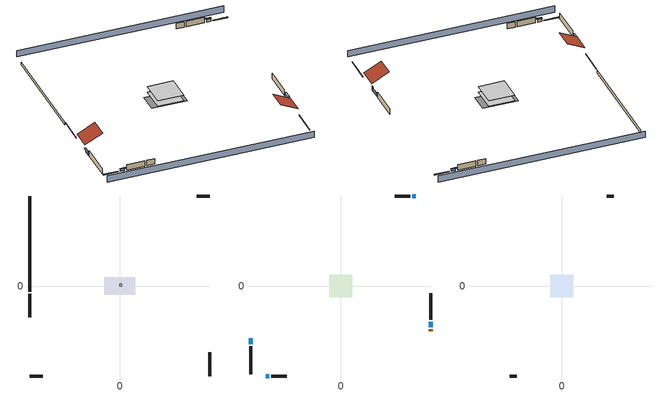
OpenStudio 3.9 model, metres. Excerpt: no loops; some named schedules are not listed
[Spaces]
crawlspace - vented 1
 floor foundation (Slab1 construction): -7.17,-3.98 -7.17,3.98 7.17,3.98 7.17,-3.98 z-0.91
 wall outside (RimJoist1 construction): -41.97,-3.55 -41.97,-14.58 z0.3:0.61
 wall outside (RimJoist2 construction): 41.97,41.97 35.85,41.97 z0.3:0.61
 wall outside (RimJoist3 construction): 41.97,-41.97 41.97,-30.94 z0.3:0.61
 wall outside (RimJoist4 construction): -41.97,-41.97 -35.85,-41.97 z0.3:0.61
 wall foundation (FoundationWall1 construction): -41.97,41.97 -41.97,-2.62 z-0.91:0.3
furnace airloop ret air space
 floor adiabatic (AdiabaticConst): 0,0 0,1 1,1 1,0 z0
 wall adiabatic (AdiabaticConst): 0,1 0,0 1,0 1,1 0,1 z0:1
 ceiling adiabatic (AdiabaticConst): 1,0 1,1 0,1 0,0 z1
conditioned space 1
 floor to crawlspace - vented 1 (Floor1 construction): -5.34,-5.34 -5.34,5.34 5.34,5.34 5.34,-5.34 z0.3
 wall outside (Wall1 construction): -41.97,-28.01 -41.97,-41.04 z0.3:2.74
 wall outside (Wall2 construction): 32.35,41.97 25.1,41.97 z0.3:2.74
 wall outside (Wall3 construction): 41.97,-15.67 41.97,-3.4 z0.3:2.74
 wall outside (Wall4 construction): -32.35,-41.97 -25.1,-41.97 z0.3:2.74
 wall outside (AdiabaticWallConstruction): -41.97,-24.43 -41.97,-27.08 / 41.97,-19.25 41.97,-16.6 z0.3:1.49; 34.92,41.97 33.28,41.97 / -34.92,-41.97 -33.28,-41.97 z0.3:1.37
 wall outside (AdiabaticWallConstruction 1): 41.97,-21.1 41.97,-20.18 z0.3:2.34
 window (WindowConstruction): -41.97,-24.43 -41.97,-27.08 z0.3:1.49
 window (WindowConstruction 1): 34.92,41.97 33.28,41.97 z0.3:1.37
 window (WindowConstruction 2): 41.97,-19.25 41.97,-16.6 z0.3:1.49
 window (WindowConstruction 3): -34.92,-41.97 -33.28,-41.97 z0.3:1.37
 door (Door): 41.97,-21.09 41.97,-20.18 z0.3:2.34
attic - vented 1
 floor to conditioned space 1 (Floor2 construction Reversed): -5.34,-5.34 -5.34,5.34 5.34,5.34 5.34,-5.34 z2.74
 wall outside (Wall5 construction): 24.17,41.97 20.92,41.97 z0.3:2.74
 wall outside (Wall6 construction): -24.17,-41.97 -20.92,-41.97 z0.3:2.74
 roof outside (Roof1 construction): -41.97,-23.5,2.74 -34.83,-23.5,6.31 -34.83,-15.51,6.31 -41.97,-15.51,2.74
 roof outside (Roof2 construction): 41.97,-22.02,2.74 34.83,-22.02,6.31 34.83,-30.01,6.31 41.97,-30.01,2.74
shading: -41.97,-46.54 41.97,-46.54 / 41.97,46.54 -41.97,46.54 z0:2.74; -41.97,-27.38 -41.97,-24.12 -42.58,-24.12 -42.58,-27.38 z1.8; 32.97,41.97 35.22,41.97 35.22,42.58 32.97,42.58 z1.68; 41.97,-16.3 41.97,-19.56 42.58,-19.56 42.58,-16.3 z1.8; -32.97,-41.97 -35.22,-41.97 -35.22,-42.58 -32.97,-42.58 z1.68
[Site]
Portland Intl Arpt_OR: Latitude {deg}=45.59; Longitude {deg}=-122.6; Time Zone {hr}=-8; Elevation {m}=33; Terrain=Suburbs; Keep Site Location Information=Yes
[Site:GroundTemperature:Shallow]
10.2558, 8.96328, 8.85977, 9.47314, 11.9355, 14.3863, 16.5111, 17.8571, 17.9714, 16.8767, 14.8061, 12.4304
[Site:WaterMainsTemperature]
Calculation Method=Schedule; Temperature Schedule=mains temperature schedule
[Building]
Building 1
[Material] Roughness=Rough
Name | Thickness {m} | Conductivity {W/m-K} | Density {kg/m3} | Specific Heat {J/kg-K} | Thermal Absorptance | Solar Absorptance | Visible Absorptance
asphalt or fiberglass shingles | 0.00635 | 0.162714 | 1121.4 | 1465.45 | 0.9 | 0.85 | 0.85
roof rigid ins | 0.00281632 | 0.029427 | 32.04 | 1214.23 | 0.9 | 0.7 | 0.7
osb sheathing 0.5 in. | 0.0127 | 0.115458 | 512.64 | 1214.23 | 0.9 | 0.6 | 0.6
wood siding | 0.0254 | 0.102417 | 544.68 | 1172.36 | 0.9 | 0.85 | 0.85
osb sheathing 0.5 in. 1 | 0.0127 | 0.115458 | 512.64 | 1214.23 | 0.9 | 0.7 | 0.7
wall stud and cavity | 0.1397 | 0.550994 | 139.0536 | 1170.24 | 0.9 | 0.7 | 0.7
gypsum board | 0.0127 | 0.160291 | 801 | 837.4 | 0.9 | 0.6 | 0.6
wall stud and cavity 1 | 0.1397 | 0.727959 | 139.0536 | 1170.24 | 0.9 | 0.6 | 0.6
rim joist stud and cavity | 0.0508 | 0.178688 | 50.32683 | 1063.81 | 0.9 | 0.6 | 0.6
floor stud and cavity | 0.1397 | 0.923637 | 92.3553 | 1139.71 | 0.9 | 0.7 | 0.7
osb sheathing 0.75 in. | 0.01905 | 0.115458 | 512.64 | 1214.23 | 0.9 | 0.7 | 0.7
floor covering | 0.0127 | 0.0433444 | 54.468 | 1339.84 | 0.9 | 0.6 | 0.6
ceiling loosefill ins | 0.0846667 | 0.0480833 | 16.02 | 1046.75 | 0.9 | 0.7 | 0.7
ceiling stud and cavity | 0.1397 | 0.0920385 | 65.682 | 1177.47 | 0.9 | 0.7 | 0.7
concrete 8.0 in. | 0.2032 | 1.803125 | 2242.8 | 837.4 | 0.9 | 0.7 | 0.7
soil 0.5 in. | 0.0127 | 1.9041 | 1842.3 | 418.7 | 0.9 | 0.7 | 0.7
wood siding 1; wood siding 2 | 0.0254 | 0.102417 | 544.68 | 1172.36
wall rigid ins | 0.512978 | 0.029427 | 32.04 | 1214.23 | 0.9 | 0.7 | 0.7
wall stud and cavity 2 | 0.0889 | 0.380278 | 52.3479 | 1209.89 | 0.9 | 0.7 | 0.7
door material | 0.04445 | 0.0612267 | 512.64 | 1214.23 | 0.9 | 0.7 | 0.7
wall stud and cavity 3 | 0.0889 | 0.391764 | 83.0341 | 1211.67 | 0.9 | 0.7 | 0.7
furniture material conditioned space 1 | 0.1524 | 0.115458 | 640.8 | 1214.23 | 0.9 | 0.6 | 0.6
[Construction]
Roof1 construction; Roof2 construction: asphalt or fiberglass shingles, roof rigid ins, osb sheathing 0.5 in.
Wall1 construction; Wall2 construction; Wall3 construction; Wall4 construction: wood siding, osb sheathing 0.5 in. 1, wall stud and cavity, gypsum board
Wall5 construction; Wall6 construction: wood siding, osb sheathing 0.5 in. 1, wall stud and cavity 1
RimJoist1 construction; RimJoist2 construction; RimJoist3 construction; RimJoist4 construction: wood siding, rim joist stud and cavity
Floor1 construction: floor stud and cavity, osb sheathing 0.75 in., floor covering
Floor2 construction Reversed: gypsum board, ceiling stud and cavity, ceiling loosefill ins
FoundationWall1 construction: concrete 8.0 in.
Slab1 construction: soil 0.5 in.
WindowConstruction; WindowConstruction 1; WindowConstruction 2; WindowConstruction 3: WindowMaterial
AdiabaticWallConstruction: wood siding 1, wall rigid ins, wall stud and cavity 2, gypsum board
Door: door material
AdiabaticWallConstruction 1: wood siding 2, wall rigid ins, wall stud and cavity 2, gypsum board
PartitionWallConstruction: gypsum board, wall stud and cavity 3, gypsum board
furniture construction conditioned space 1: furniture material conditioned space 1
AdiabaticConst: Adiabatic
[WindowMaterial:SimpleGlazingSystem]
WindowMaterial: U-Factor {W/m2-K}=2.78222; Solar Heat Gain Coefficient=0.56
[Material:NoMass]
Adiabatic: Roughness=Rough; Thermal Resistance {m2-K/W}=176.1
[ThermalZone] Multiplier=1; Use Ideal Air Loads=No
Name | Volume {m3} | Thermostat
conditioned space | 278.185 | conditioned space temperature setpoint
attic - vented | 90.8252
crawlspace - vented | 139.092
furnace airloop ret air zone | 1
[Sizing:Zone] Zone Cooling Design Supply Air Temperature Input Method=SupplyAirTemperature; Zone Cooling Design Supply Air Temperature {C}=14; Zone Cooling Design Supply Air Temperature Difference {deltaC}=11.11; Zone Heating Design Supply Air Temperature Input Method=SupplyAirTemperature; Zone Heating Design Supply Air Temperature {C}=40; Zone Heating Design Supply Air Temperature Difference {deltaC}=11.11; Zone Cooling Design Supply Air Humidity Ratio {kg-H2O/kg-air}=0.0085; Zone Heating Design Supply Air Humidity Ratio {kg-H2O/kg-air}=0.008; Cooling Design Air Flow Method=DesignDay; Heating Design Air Flow Method=DesignDay; Account for Dedicated Outdoor Air System=No; Dedicated Outdoor Air System Control Strategy=NeutralSupplyAir; Dedicated Outdoor Air Low Setpoint Temperature for Design {C}=autosize; Dedicated Outdoor Air High Setpoint Temperature for Design {C}=autosize; Zone Load Sizing Method=Sensible Load Only No Latent Load; Zone Latent Cooling Design Supply Air Humidity Ratio Input Method=HumidityRatioDifference; Zone Cooling Design Supply Air Humidity Ratio Difference {kgWater/kgDryAir}=0.005; Zone Latent Heating Design Supply Air Humidity Ratio Input Method=HumidityRatioDifference; Zone Humidification Design Supply Air Humidity Ratio Difference {kgWater/kgDryAir}=0.005; Sizing Option=Coincident
attic - vented; crawlspace - vented; furnace airloop ret air zone
[Space]
Name | Thermal Zone | Volume {m3}
conditioned space 1 | conditioned space | 278.185
attic - vented 1 | attic - vented | 90.8252
crawlspace - vented 1 | crawlspace - vented | 139.092
furnace airloop ret air space | furnace airloop ret air zone
[ThermostatSetpoint:DualSetpoint]
conditioned space temperature setpoint: Heating Setpoint Temperature Schedule=heating setpoint; Cooling Setpoint Temperature Schedule=cooling setpoint; Temperature Difference Between Cutout And Setpoint {deltaC}=0
[Foundation:Kiva]
Foundation Kiva 1: Initial Indoor Air Temperature {C}=8.52769; Wall Height Above Grade {m}=0.3048; Wall Depth Below Slab {m}=0.2032
[Foundation:Kiva:Settings]
Soil Conductivity {W/m-K}=1.9041; Soil Density {kg/m3}=1842.3; Soil Specific Heat {J/kg-K}=418.7; Ground Solar Absorptivity=0.9; Ground Thermal Absorptivity=0.9; Ground Surface Roughness {m}=0.03; Far-Field Width {m}=40; Deep-Ground Boundary Condition=ZeroFlux; Deep-Ground Depth {m}=40; Minimum Cell Dimension {m}=0.2; Maximum Cell Growth Coefficient=3; Simulation Timestep=Timestep
[SurfaceProperty:ExposedFoundationPerimeter]
Slab1: Exposed Perimeter Calculation Method=TotalExposedPerimeter; Total Exposed Perimeter {m}=44.59224
[SurfaceProperty:IncidentSolarMultiplier] Incident Solar Multiplier=1; Incident Solar Multiplier Schedule=trans schedule winter=0.85 summer=0.7
Window1; Window2; Window3; Window4
[InternalMass:Definition] Design Level Calculation Method=SurfaceArea
Name | Construction | Surface Area {m2}
partition wall mass | PartitionWallConstruction | 114.085
furniture mass conditioned space 1 | furniture construction conditioned space 1 | 45.63397
[InternalMass] Space or SpaceType=conditioned space 1; Multiplier=1
Name | Internal Mass Definition
partition wall mass | partition wall mass
furniture mass conditioned space 1 | furniture mass conditioned space 1
[EnergyManagementSystem:Sensor]
Name | Output Variable or Output Meter Index Key | Output Variable or Output Meter
water_heater_T_set | water heater setpoint | Schedule Value
out_pb_s |  | Site Outdoor Air Barometric Pressure
out_wt_s |  | Site Outdoor Air Humidity Ratio
site_vw_s |  | Site Wind Speed
cool_season | cooling season schedule | Schedule Value
furnace_airloop_AH_MFR_s | Node 15 | System Node Mass Flow Rate
furnace_airloop_AH_VFR_s | Node 15 | System Node Current Density Volume Flow Rate
furnace_airloop_AH_Tout_s | Node 15 | System Node Temperature
furnace_airloop_AH_Wout_s | Node 15 | System Node Humidity Ratio
furnace_airloop_RA_T_s | Node 18 | System Node Temperature
furnace_airloop_Ra_W_s | Node 18 | System Node Humidity Ratio
furnace_airloop_0_DZ_T_s | crawlspace - vented | Zone Air Temperature
furnace_airloop_0_DZ_W_s | crawlspace - vented | Zone Mean Air Humidity Ratio
natural_vent_s | natural vent schedule | Schedule Value
htg_sp_s | heating setpoint | Schedule Value
clg_sp_s | cooling setpoint | Schedule Value
mech_vent_range_fan_0_sch_s | mech vent range fan 0 schedule | Schedule Value
mech_vent_bath_fan_0_sch_s | mech vent bath fan 0 schedule | Schedule Value
clothes_dryer_exhaust_0_sch_s | clothes_dryer | Schedule Value
htg_load_cond |  | Heating:EnergyTransfer:Zone:CONDITIONED SPACE
clg_load_cond |  | Cooling:EnergyTransfer:Zone:CONDITIONED SPACE
htg_load_duct |  | Heating:EnergyTransfer:Zone:FURNACE AIRLOOP RET AIR ZONE
clg_load_duct |  | Cooling:EnergyTransfer:Zone:FURNACE AIRLOOP RET AIR ZONE
s_conv | Floor1 | Surface Inside Face Convection Heat Gain Energy
s_ig | Floor1 | Surface Inside Face Internal Gains Radiation Heat Gain Energy
s_sol | Floor1 | Surface Inside Face Solar Radiation Heat Gain Energy
s_lgt | Floor1 | Surface Inside Face Lights Radiation Heat Gain Energy
s_surf | Floor1 | Surface Inside Face Net Surface Thermal Radiation Heat Gain Energy
s_conv_1 | Floor2 | Surface Inside Face Convection Heat Gain Energy
s_ig_1 | Floor2 | Surface Inside Face Internal Gains Radiation Heat Gain Energy
s_sol_1 | Floor2 | Surface Inside Face Solar Radiation Heat Gain Energy
s_lgt_1 | Floor2 | Surface Inside Face Lights Radiation Heat Gain Energy
s_surf_1 | Floor2 | Surface Inside Face Net Surface Thermal Radiation Heat Gain Energy
ss_sol | Door1 | Surface Inside Face Solar Radiation Heat Gain Energy
ss_lgt | Door1 | Surface Inside Face Lights Radiation Heat Gain Energy
ss_conv | Door1 | Surface Inside Face Convection Heat Gain Energy
ss_ig | Door1 | Surface Inside Face Internal Gains Radiation Heat Gain Energy
ss_surf | Door1 | Surface Inside Face Net Surface Thermal Radiation Heat Gain Energy
ss_conv_1 | Window1 | Surface Inside Face Convection Heat Gain Energy
ss_ig_1 | Window1 | Surface Inside Face Internal Gains Radiation Heat Gain Energy
ss_surf_1 | Window1 | Surface Inside Face Net Surface Thermal Radiation Heat Gain Energy
ss_trans_in | Window1 | Surface Window Transmitted Solar Radiation Rate
ss_back_out | Window1 | Surface Window Shortwave from Zone Back Out Window Heat Transfer Rate
ss_trans_out | Window1 | Surface Inside Face Initial Transmitted Diffuse Transmitted Out Window Solar Radiation Rate
ss_conv_2 | Window2 | Surface Inside Face Convection Heat Gain Energy
ss_ig_2 | Window2 | Surface Inside Face Internal Gains Radiation Heat Gain Energy
ss_surf_2 | Window2 | Surface Inside Face Net Surface Thermal Radiation Heat Gain Energy
ss_trans_in_1 | Window2 | Surface Window Transmitted Solar Radiation Rate
ss_back_out_1 | Window2 | Surface Window Shortwave from Zone Back Out Window Heat Transfer Rate
ss_trans_out_1 | Window2 | Surface Inside Face Initial Transmitted Diffuse Transmitted Out Window Solar Radiation Rate
ss_conv_3 | Window3 | Surface Inside Face Convection Heat Gain Energy
ss_ig_3 | Window3 | Surface Inside Face Internal Gains Radiation Heat Gain Energy
ss_surf_3 | Window3 | Surface Inside Face Net Surface Thermal Radiation Heat Gain Energy
ss_trans_in_2 | Window3 | Surface Window Transmitted Solar Radiation Rate
ss_back_out_2 | Window3 | Surface Window Shortwave from Zone Back Out Window Heat Transfer Rate
ss_trans_out_2 | Window3 | Surface Inside Face Initial Transmitted Diffuse Transmitted Out Window Solar Radiation Rate
ss_conv_4 | Window4 | Surface Inside Face Convection Heat Gain Energy
ss_ig_4 | Window4 | Surface Inside Face Internal Gains Radiation Heat Gain Energy
ss_surf_4 | Window4 | Surface Inside Face Net Surface Thermal Radiation Heat Gain Energy
ss_trans_in_3 | Window4 | Surface Window Transmitted Solar Radiation Rate
ss_back_out_3 | Window4 | Surface Window Shortwave from Zone Back Out Window Heat Transfer Rate
ss_trans_out_3 | Window4 | Surface Inside Face Initial Transmitted Diffuse Transmitted Out Window Solar Radiation Rate
s_conv_2 | Wall1 | Surface Inside Face Convection Heat Gain Energy
s_ig_2 | Wall1 | Surface Inside Face Internal Gains Radiation Heat Gain Energy
s_sol_2 | Wall1 | Surface Inside Face Solar Radiation Heat Gain Energy
s_lgt_2 | Wall1 | Surface Inside Face Lights Radiation Heat Gain Energy
s_surf_2 | Wall1 | Surface Inside Face Net Surface Thermal Radiation Heat Gain Energy
s_conv_3 | Wall2 | Surface Inside Face Convection Heat Gain Energy
s_ig_3 | Wall2 | Surface Inside Face Internal Gains Radiation Heat Gain Energy
s_sol_3 | Wall2 | Surface Inside Face Solar Radiation Heat Gain Energy
s_lgt_3 | Wall2 | Surface Inside Face Lights Radiation Heat Gain Energy
s_surf_3 | Wall2 | Surface Inside Face Net Surface Thermal Radiation Heat Gain Energy
s_conv_4 | Wall3 | Surface Inside Face Convection Heat Gain Energy
s_ig_4 | Wall3 | Surface Inside Face Internal Gains Radiation Heat Gain Energy
s_sol_4 | Wall3 | Surface Inside Face Solar Radiation Heat Gain Energy
s_lgt_4 | Wall3 | Surface Inside Face Lights Radiation Heat Gain Energy
s_surf_4 | Wall3 | Surface Inside Face Net Surface Thermal Radiation Heat Gain Energy
s_conv_5 | Wall4 | Surface Inside Face Convection Heat Gain Energy
s_ig_5 | Wall4 | Surface Inside Face Internal Gains Radiation Heat Gain Energy
s_sol_5 | Wall4 | Surface Inside Face Solar Radiation Heat Gain Energy
s_lgt_5 | Wall4 | Surface Inside Face Lights Radiation Heat Gain Energy
s_surf_5 | Wall4 | Surface Inside Face Net Surface Thermal Radiation Heat Gain Energy
im_conv | furniture mass conditioned space 1 | Surface Inside Face Convection Heat Gain Energy
im_ig | furniture mass conditioned space 1 | Surface Inside Face Internal Gains Radiation Heat Gain Energy
im_sol | furniture mass conditioned space 1 | Surface Inside Face Solar Radiation Heat Gain Energy
im_lgt | furniture mass conditioned space 1 | Surface Inside Face Lights Radiation Heat Gain Energy
im_surf | furniture mass conditioned space 1 | Surface Inside Face Net Surface Thermal Radiation Heat Gain Energy
im_conv_1 | partition wall mass | Surface Inside Face Convection Heat Gain Energy
im_ig_1 | partition wall mass | Surface Inside Face Internal Gains Radiation Heat Gain Energy
im_sol_1 | partition wall mass | Surface Inside Face Solar Radiation Heat Gain Energy
im_lgt_1 | partition wall mass | Surface Inside Face Lights Radiation Heat Gain Energy
im_surf_1 | partition wall mass | Surface Inside Face Net Surface Thermal Radiation Heat Gain Energy
airflow_gain | infil flow | Infiltration Sensible Heat Gain Energy
airflow_loss | infil flow | Infiltration Sensible Heat Loss Energy
airflow_gain_1 | natural vent flow | Infiltration Sensible Heat Gain Energy
airflow_loss_1 | natural vent flow | Infiltration Sensible Heat Loss Energy
airflow_gain_2 | whole house fan flow | Infiltration Sensible Heat Gain Energy
airflow_loss_2 | whole house fan flow | Infiltration Sensible Heat Loss Energy
mv_conv | mech vent bath fan 0 | Electric Equipment Convective Heating Energy
mv_rad | mech vent bath fan 0 | Electric Equipment Radiant Heating Energy
mv_conv_1 | mech vent house fan | Electric Equipment Convective Heating Energy
mv_rad_1 | mech vent house fan | Electric Equipment Radiant Heating Energy
mv_conv_2 | mech vent house fan cfis | Electric Equipment Convective Heating Energy
mv_rad_2 | mech vent house fan cfis | Electric Equipment Radiant Heating Energy
mv_conv_3 | mech vent range fan 0 | Electric Equipment Convective Heating Energy
mv_rad_3 | mech vent range fan 0 | Electric Equipment Radiant Heating Energy
mv_conv_4 | mech vent house fan latent load | Other Equipment Convective Heating Energy
mv_rad_4 | mech vent house fan latent load | Other Equipment Radiant Heating Energy
mv_conv_5 | mech vent house fan sensible load | Other Equipment Convective Heating Energy
mv_rad_5 | mech vent house fan sensible load | Other Equipment Radiant Heating Energy
ducts_conv | furnace airloop_0 RetCondToRP | Other Equipment Convective Heating Energy
ducts_rad | furnace airloop_0 RetCondToRP | Other Equipment Radiant Heating Energy
ducts_conv_1 | furnace airloop_0 RetLatLkToRP | Other Equipment Convective Heating Energy
ducts_rad_1 | furnace airloop_0 RetLatLkToRP | Other Equipment Radiant Heating Energy
ducts_conv_2 | furnace airloop_0 RetSensLkToRP | Other Equipment Convective Heating Energy
ducts_rad_2 | furnace airloop_0 RetSensLkToRP | Other Equipment Radiant Heating Energy
ducts_conv_3 | furnace airloop_0 SupCondToLv | Other Equipment Convective Heating Energy
ducts_rad_3 | furnace airloop_0 SupCondToLv | Other Equipment Radiant Heating Energy
ducts_conv_4 | furnace airloop_0 SupLatLkToCond | Other Equipment Convective Heating Energy
ducts_rad_4 | furnace airloop_0 SupLatLkToCond | Other Equipment Radiant Heating Energy
ducts_conv_5 | furnace airloop_0 SupSensLkToCond | Other Equipment Convective Heating Energy
[ElectricEquipment:Definition] Design Level Calculation Method=EquipmentLevel
Name | Design Level {W} | Fraction Latent | Fraction Radiant | Fraction Lost
ceiling fan | 17.8214 | 0 | 0.558 | 0
clothes washer | 494.155 | 0.03 | 0.162 | 0.7
clothes dryer | 4273.32 | 0.015 | 0.081 | 0.85
dishwasher | 406.685 | 0.3 | 0.18 | 0.4
fridge | 54.7945 | 0 | 0.6 | 0
cooking range | 947.43 | 0.08 | 0.432 | 0.2
misc tv | 506.238 | 0 | 0.6 | 0
misc plug loads | 379.413 | 0.021 | 0.558 | 0.049
whole house fan; mech vent house fan | 0 | 0 | 0 | 1
mech vent house fan cfis | 0 | 0 | 0 | 0
mech vent range fan 0 | 30 | 0 | 0 | 1
mech vent bath fan 0 | 45 | 0 | 0 | 1
[ElectricEquipment] Space or SpaceType=conditioned space 1
Name | Electric Equipment Definition | Schedule
ceiling fan | ceiling fan | ceiling_fan
clothes washer | clothes washer | clothes_washer
clothes dryer | clothes dryer | clothes_dryer
dishwasher | dishwasher | dishwasher
fridge | fridge | fridge schedule
cooking range | cooking range | cooking_range
misc tv | misc tv | plug_loads_tv
misc plug loads | misc plug loads | plug_loads_other
whole house fan | whole house fan | Always On Discrete
mech vent house fan | mech vent house fan | mech vent house fan schedule
mech vent house fan cfis | mech vent house fan cfis | mech vent house fan cfis schedule
mech vent range fan 0 | mech vent range fan 0 | mech vent range fan 0 schedule
mech vent bath fan 0 | mech vent bath fan 0 | mech vent bath fan 0 schedule
[OtherEquipment:Definition] Design Level Calculation Method=EquipmentLevel
Name | Design Level {W} | Fraction Latent | Fraction Radiant | Fraction Lost
water heater sens; furnace airloop_0 SupSensLkToCond; furnace airloop_0 SupCondToLv; furnace airloop_0 RetCondToRP; furnace airloop_0 RetSensLkToRP; furnace airloop_0 SupCondToDZ; furnace airloop_0 RetCondToDZ; furnace airloop_0 SupSensLkToDZ; mech vent house fan sensible load | 0 | 0 | 0 | 0
water heater lat; furnace airloop_0 SupLatLkToCond; furnace airloop_0 RetLatLkToRP; furnace airloop_0 SupLatLkToDZ; mech vent house fan latent load | 0 | 1 | 0 | 0
water heater energy adjustment1 | 0.01 | 0 | 0 | 1
clothes dryer 2 | 0 | 0.015 | 0.081 | 0.85
cooking range 2 | 0 | 0.08 | 0.432 | 0.2
misc fireplace | 490.178 | 0.1 | 0.3 | 0.4
general water use sensible | -79.8895 | 0 | 0.6 | 0
general water use latent | 81.0615 | 1 | 0 | 0
[OtherEquipment]
Name | Other Equipment Definition | Space or SpaceType | Schedule | Fuel Type
water heater sens | water heater sens | conditioned space 1 | Always On Discrete
water heater lat | water heater lat | conditioned space 1 | Always On Discrete
water heater energy adjustment1 | water heater energy adjustment1 | conditioned space 1 | Always On Discrete | Electricity
clothes dryer 1 | clothes dryer 2 | conditioned space 1 | clothes_dryer | Electricity
cooking range 1 | cooking range 2 | conditioned space 1 | cooking_range | Electricity
misc fireplace | misc fireplace | conditioned space 1 | misc fireplace schedule | NaturalGas
general water use sensible | general water use sensible | conditioned space 1 | general water use schedule
general water use latent | general water use latent | conditioned space 1 | general water use schedule
furnace airloop_0 SupSensLkToCond | furnace airloop_0 SupSensLkToCond | conditioned space 1 | Always On Discrete
furnace airloop_0 SupLatLkToCond | furnace airloop_0 SupLatLkToCond | conditioned space 1 | Always On Discrete
furnace airloop_0 SupCondToLv | furnace airloop_0 SupCondToLv | conditioned space 1 | Always On Discrete
furnace airloop_0 RetCondToRP | furnace airloop_0 RetCondToRP | furnace airloop ret air space | Always On Discrete
furnace airloop_0 RetSensLkToRP | furnace airloop_0 RetSensLkToRP | furnace airloop ret air space | Always On Discrete
furnace airloop_0 RetLatLkToRP | furnace airloop_0 RetLatLkToRP | furnace airloop ret air space | Always On Discrete
furnace airloop_0 SupCondToDZ | furnace airloop_0 SupCondToDZ | crawlspace - vented 1 | Always On Discrete
furnace airloop_0 RetCondToDZ | furnace airloop_0 RetCondToDZ | crawlspace - vented 1 | Always On Discrete
furnace airloop_0 SupSensLkToDZ | furnace airloop_0 SupSensLkToDZ | crawlspace - vented 1 | Always On Discrete
furnace airloop_0 SupLatLkToDZ | furnace airloop_0 SupLatLkToDZ | crawlspace - vented 1 | Always On Discrete
mech vent house fan sensible load | mech vent house fan sensible load | conditioned space 1 | Always On Discrete
mech vent house fan latent load | mech vent house fan latent load | conditioned space 1 | Always On Discrete
[WaterUse:Equipment:Definition]
Name | Peak Flow Rate {m3/s}
clothes washer | 9.23169e-06
dishwasher | 5.25039e-06
[Lights:Definition]
interior lighting: Design Level Calculation Method=LightingLevel; Lighting Level {W}=787.575; Fraction Radiant=0.6; Fraction Visible=0.2; Return Air Fraction=0
[Lights]
interior lighting: Lights Definition=interior lighting; Space or SpaceType=conditioned space 1; Schedule=lighting_interior; Fraction Replaceable=1
[Exterior:Lights:Definition]
exterior lighting: Design Level {W}=37.1441
[Exterior:Lights]
exterior lighting: Exterior Lights Definition=exterior lighting; Schedule=exterior lighting schedule
[People:Definition]
occupants: Number of People Calculation Method=People; Number of People {people}=4; Fraction Radiant=0.314171; Sensible Heat Fraction=0.56303; Carbon Dioxide Generation Rate {m3/s-W}=0; Enable ASHRAE 55 Comfort Warnings=No; Mean Radiant Temperature Calculation Type=EnclosureAveraged
[People]
occupants: People Definition=occupants; Space or SpaceType=conditioned space 1; Number of People Schedule=occupants; Activity Level Schedule=occupants activity schedule; Multiplier=1
[ZoneMixing] Schedule=Always On Continuous; Design Flow Rate Calculation Method=Flow/Zone; Design Flow Rate {m3/s}=0
Name | Zone or Space | Source Zone or Space
furnace airloop_0 ZoneMixDZToCond mix | conditioned space | crawlspace - vented
furnace airloop_0 ZoneMixCondToDZ mix | crawlspace - vented | conditioned space
whole house fan mix | attic - vented | conditioned space
[SpaceInfiltration:DesignFlowRate] Schedule=Always On Discrete
Name | Space or SpaceType | Design Flow Rate Calculation Method | Design Flow Rate {m3/s} | Air Changes per Hour {1/hr} | Constant Term Coefficient | Temperature Term Coefficient | Velocity Term Coefficient | Velocity Squared Term Coefficient
natural vent flow; whole house fan flow; infil flow | conditioned space 1 | Flow/Space | 0
infil crawlspace - vented 1 | crawlspace - vented 1 | AirChanges/Hour |  | 2.6013 | 1 | 0 | 0 | 0
crawlspace_vented 1 duct leakage imbalance infil flow | crawlspace - vented 1 | Flow/Space | 0
[SpaceInfiltration:EffectiveLeakageArea]
infil attic - vented 1: Space or SpaceType=attic - vented 1; Schedule=Always On Discrete; Effective Air Leakage Area {cm2}=3802.45; Stack Coefficient=0.000166082; Wind Coefficient=3.54531e-05
